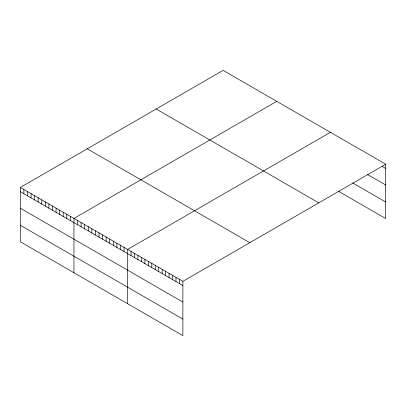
<?xml version="1.0" encoding="UTF-8"?>
<svg xmlns="http://www.w3.org/2000/svg" width="406" height="406" viewBox="0 0 406 406"><rect width="100%" height="100%" fill="white"/><g stroke="black" fill="none" stroke-linecap="round" stroke-linejoin="round"><path stroke-width="0.61" d="M385.7 164.232L182.888 281.328L182.888 335.635L20.3 241.768L20.3 187.455L223.112 70.365L385.7 164.232L385.7 218.545L338.315 191.185M276.765 101.343L73.953 218.433L73.953 272.741M330.418 132.32L127.606 249.411L127.606 303.718M382.244 166.455L385.7 168.449M367.44 174.438L385.7 184.979M352.631 182.918L385.7 202.01M156.183 109.006L318.771 202.873M87.229 148.819L249.817 242.686M20.3 187.455L182.888 281.328M20.3 191.673L182.888 285.54M20.3 208.202L182.888 302.074M20.3 225.234L182.888 319.106M179.432 279.333L179.432 283.545M175.976 277.339L175.976 281.551M172.525 275.344L172.525 279.556M169.069 273.35L169.069 277.562M165.612 271.355L165.612 275.567M162.156 269.361L162.156 273.573M158.705 267.366L158.705 271.578M155.249 265.367L155.249 269.584M151.793 263.372L151.793 267.59M148.337 261.378L148.337 265.595M144.881 259.383L144.881 263.601M141.43 257.389L141.43 261.606M137.974 255.394L137.974 259.612M134.518 253.4L134.518 257.617M131.062 251.405L131.062 255.623M124.033 247.345L124.033 251.563M120.455 245.28L120.455 249.497M116.877 243.214L116.877 247.432M113.299 241.149L113.299 245.366M109.721 239.083L109.721 243.301M106.149 237.023L106.149 241.235M102.571 234.957L102.571 239.17M98.993 232.892L98.993 237.104M95.415 230.826L95.415 235.038M91.837 228.761L91.837 232.973M88.259 226.695L88.259 230.912M84.687 224.63L84.687 228.847M81.109 222.564L81.109 226.781M77.531 220.499L77.531 224.716M70.375 216.368L70.375 220.585M66.802 214.302L66.802 218.519M63.224 212.242L63.224 216.454M59.646 210.176L59.646 214.388M56.069 208.111L56.069 212.323M52.491 206.045L52.491 210.257M48.918 203.979L48.918 208.192M45.34 201.914L45.34 206.126M41.762 199.848L41.762 204.066M38.184 197.783L38.184 202M34.606 195.717L34.606 199.935M31.029 193.652L31.029 197.869M27.456 191.586L27.456 195.804M23.878 189.521L23.878 193.738"/></g></svg>
